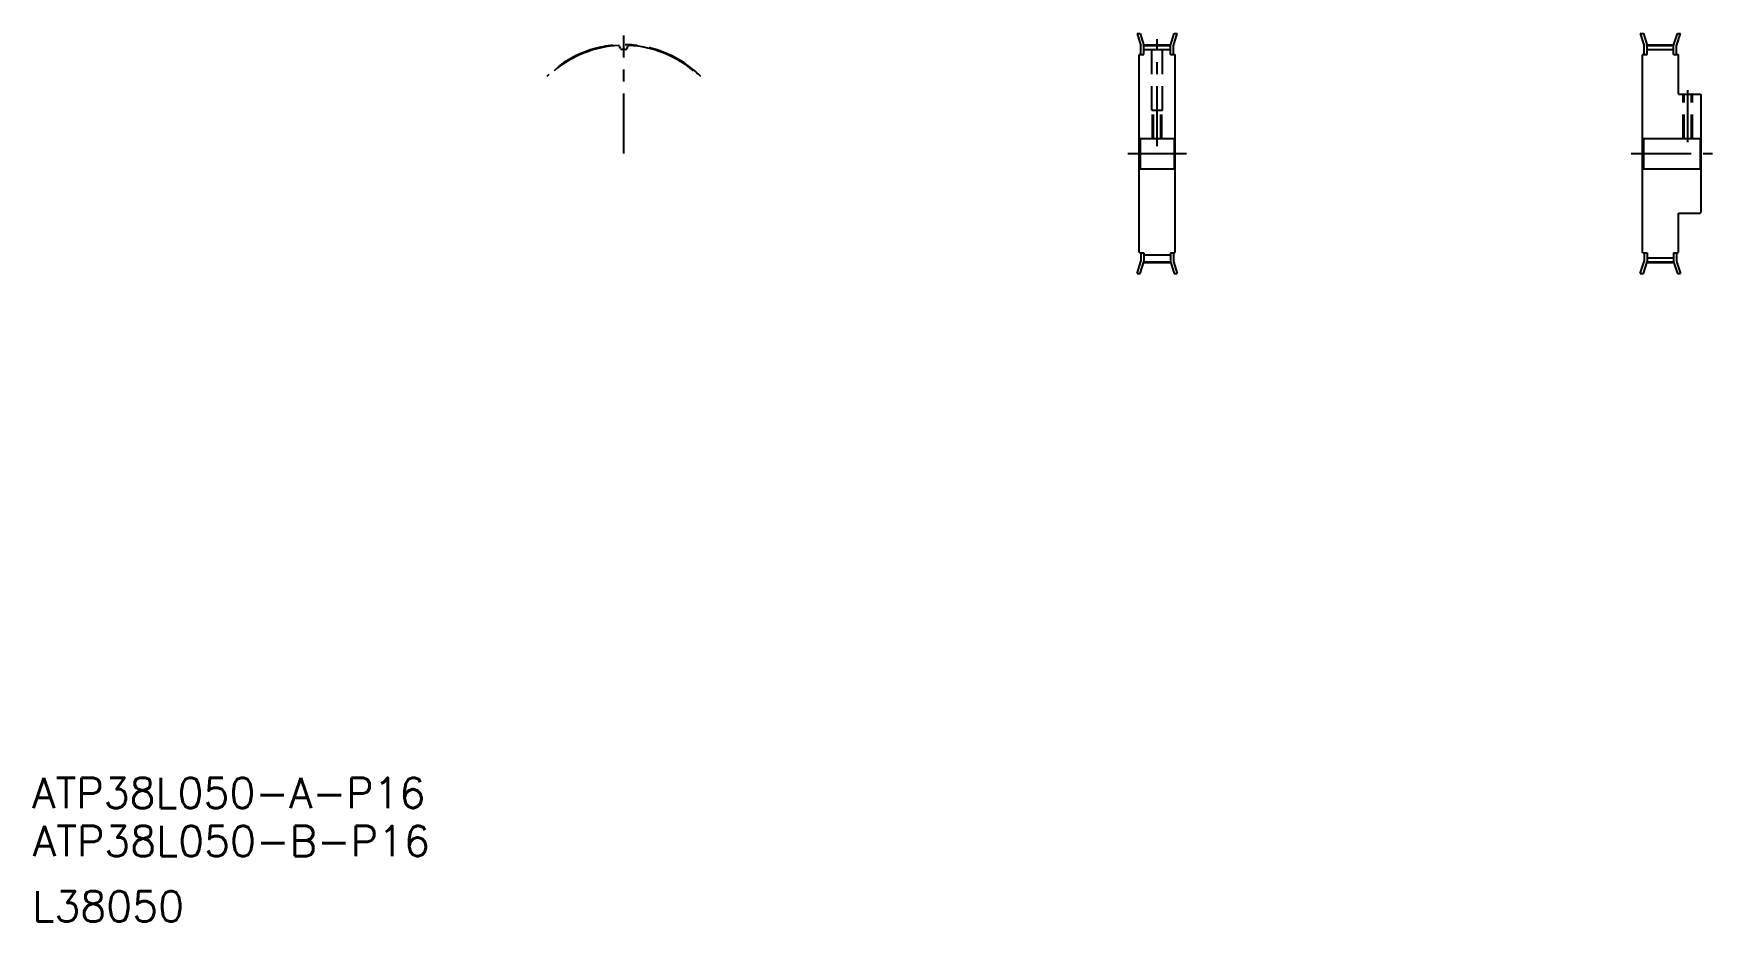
# Model space of a CAD drawing. Extents: x -263 to 624, y -316 to 153.
import ezdxf

# ---------------------------------------------------------------- set-up
doc = ezdxf.new("R2010")
doc.units = 0
doc.linetypes.add('CENTER', pattern=[50.8, 31.75, -6.35, 6.35, -6.35])
doc.linetypes.add('DASHED', pattern=[19.05, 12.7, -6.35])
doc.layers.get('0').update_dxf_attribs({"linetype": 'CONTINUOUS'})
doc.layers.add('CENTER', color=1, linetype='CENTER')
doc.styles.get("Standard").update_dxf_attribs({"font": 'txt.shx'})

msp = doc.modelspace()

# ---------------------------------------------------------------- linework, layer by layer
at = {"color": 7, "linetype": 'CONTINUOUS'}
for p, q in [((320.04, 153.43), (322.05, 146.94)), ((320.04, 153.43), (321.7, 153.43)), ((321.7, 153.43), (323.65, 147.15)), ((337.65, 147.15), (339.61, 153.43)), ((339.25, 146.94), (341.27, 153.43)), ((339.61, 153.43), (341.27, 153.43)), ((586.04, 153.43), (588.05, 146.94)), ((586.04, 153.43), (587.7, 153.43)), ((587.7, 153.43), (589.65, 147.15)), ((603.65, 147.15), (605.61, 153.43)), ((605.25, 146.94), (607.27, 153.43)), ((605.61, 153.43), (607.27, 153.43)), ((46.93, 145.58), (46.51, 146.74)), ((50.45, 145.58), (50.87, 146.74)), ((321.45, 142.43), (321.15, 142.13)), ((321.15, 37.73), (321.15, 142.13)), ((321.45, 142.43), (323.65, 142.43)), ((322.05, 142.43), (322.05, 146.94)), ((323.65, 147.15), (337.65, 147.15)), ((323.65, 142.43), (323.65, 147.15)), ((323.65, 145.02), (337.65, 145.02)), ((337.65, 142.43), (337.65, 147.15)), ((337.65, 145.56), (337.65, 145.56)), ((337.65, 144.76), (337.65, 144.76)), ((337.65, 142.43), (339.85, 142.43)), ((339.25, 142.43), (339.25, 146.94)), ((339.85, 142.43), (340.15, 142.13)), ((340.15, 37.73), (340.15, 142.13)), ((587.45, 142.43), (587.15, 142.13)), ((587.15, 37.73), (587.15, 142.13)), ((587.45, 142.43), (589.65, 142.43)), ((588.05, 142.43), (588.05, 146.94)), ((589.65, 147.15), (603.65, 147.15)), ((589.65, 142.43), (589.65, 147.15)), ((589.65, 145.02), (603.65, 145.02)), ((603.65, 142.43), (603.65, 147.15)), ((603.65, 142.43), (605.85, 142.43)), ((605.25, 142.43), (605.25, 146.94)), ((605.85, 142.43), (606.15, 142.13)), ((606.15, 121.43), (606.15, 142.13)), ((606.15, 121.43), (617.65, 121.43)), ((617.65, 121.43), (618.15, 120.93)), ((618.15, 58.93), (618.15, 120.93)), ((587.15, 65.23), (587.15, 114.63)), ((321.15, 98.43), (321.65, 97.93)), ((321.65, 97.93), (339.65, 97.93)), ((321.65, 97.93), (321.65, 81.93)), ((340.15, 98.43), (339.65, 97.93)), ((339.65, 97.93), (339.65, 81.93)), ((587.15, 98.43), (587.65, 97.93)), ((587.65, 97.93), (617.65, 97.93)), ((587.65, 97.93), (587.65, 81.93)), ((617.65, 97.93), (618.15, 98.43)), ((617.65, 97.93), (617.65, 81.93)), ((321.15, 81.43), (321.65, 81.93)), ((321.65, 81.93), (339.65, 81.93)), ((340.15, 81.43), (339.65, 81.93)), ((587.15, 81.43), (587.65, 81.93)), ((587.65, 81.93), (617.65, 81.93)), ((617.65, 81.93), (618.15, 81.43)), ((606.15, 37.73), (606.15, 58.43)), ((606.15, 58.43), (617.65, 58.43)), ((617.65, 58.43), (618.15, 58.93)), ((321.45, 37.43), (321.15, 37.73)), ((321.45, 37.43), (323.65, 37.43)), ((322.05, 37.43), (322.05, 32.91)), ((323.65, 37.43), (323.65, 32.7)), ((323.65, 36.36), (337.65, 36.36)), ((337.65, 37.43), (339.85, 37.43)), ((337.65, 37.43), (337.65, 32.7)), ((339.25, 37.43), (339.25, 32.91)), ((339.85, 37.43), (340.15, 37.73)), ((587.45, 37.43), (587.15, 37.73)), ((587.45, 37.43), (589.65, 37.43)), ((588.05, 37.43), (588.05, 32.91)), ((589.65, 37.43), (589.65, 32.7)), ((603.65, 37.43), (603.65, 32.7)), ((603.65, 37.43), (605.85, 37.43)), ((605.25, 37.43), (605.25, 32.91)), ((605.85, 37.43), (606.15, 37.73)), ((320.04, 26.43), (322.05, 32.91)), ((321.7, 26.43), (323.65, 32.7)), ((323.65, 32.7), (337.65, 32.7)), ((337.65, 32.7), (339.61, 26.43)), ((339.25, 32.91), (341.27, 26.43)), ((586.04, 26.43), (588.05, 32.91)), ((587.7, 26.43), (589.65, 32.7)), ((589.65, 34.83), (603.65, 34.83)), ((589.65, 32.7), (603.65, 32.7)), ((603.65, 32.7), (605.61, 26.43)), ((605.25, 32.91), (607.27, 26.43)), ((320.04, 26.43), (321.7, 26.43)), ((339.61, 26.43), (341.27, 26.43)), ((586.04, 26.43), (587.7, 26.43)), ((605.61, 26.43), (607.27, 26.43))]:
    msp.add_line(p, q, dxfattribs=at)
at = {"color": 3, "linetype": 'DASHED'}
for p, q in [((327.9, 112.93), (327.9, 145.02)), ((333.4, 112.93), (333.4, 145.02)), ((608.65, 97.93), (608.65, 121.43)), ((609.15, 97.93), (609.15, 121.43)), ((613.15, 97.93), (613.15, 121.43)), ((613.65, 97.93), (613.65, 121.43)), ((327.9, 112.93), (333.4, 112.93)), ((328.15, 97.93), (328.15, 112.93)), ((328.65, 97.93), (328.65, 112.93)), ((332.65, 97.93), (332.65, 112.93)), ((333.15, 97.93), (333.15, 112.93))]:
    msp.add_line(p, q, dxfattribs=at)
at = {"color": 7, "linetype": 'CONTINUOUS'}
for centre, radius, start, end in [((48.69, 89.93), 57.22, 92.71064, 130), ((46.01, 146.56), 0.53, 20, 92.71064), ((47.74, 145.87), 0.86, 200, 270.97568), ((48.69, 89.93), 55.09, 89.02432, 90.97568), ((49.64, 145.87), 0.86, 269.02432, 340), ((51.37, 146.56), 0.53, 87.28936, 160), ((48.69, 89.93), 57.22, 50, 87.28936)]:
    msp.add_arc(centre, radius, start, end, dxfattribs=at)
at = {"layer": 'CENTER', "color": 1, "linetype": 'CENTER'}
for p, q in [((48.69, 89.93), (48.69, 152.35)), ((323.55, 147.53), (337.76, 147.53)), ((330.65, 93.93), (330.65, 150.5)), ((589.55, 147.53), (603.76, 147.53)), ((611.15, 95.93), (611.15, 123.43)), ((315.15, 89.93), (346.15, 89.93)), ((581.15, 89.93), (624.15, 89.93)), ((323.55, 32.32), (337.76, 32.32)), ((589.55, 32.32), (603.76, 32.32))]:
    msp.add_line(p, q, dxfattribs=at)
msp.add_arc((48.69, 89.93), 57.6, 45, 135, dxfattribs=at)

# ---------------------------------------------------------------- texts
at = {"color": 7, "linetype": 'CONTINUOUS'}
for s, p in [('ATP38L050-A-P16', (-263.98, -256.22)), ('ATP38L050-B-P16', (-263.64, -281.73)), ('L38050', (-263.98, -316.22))]:
    msp.add_text(s, height=16, dxfattribs=at).set_placement(p)

doc.saveas('drawing.dxf')
